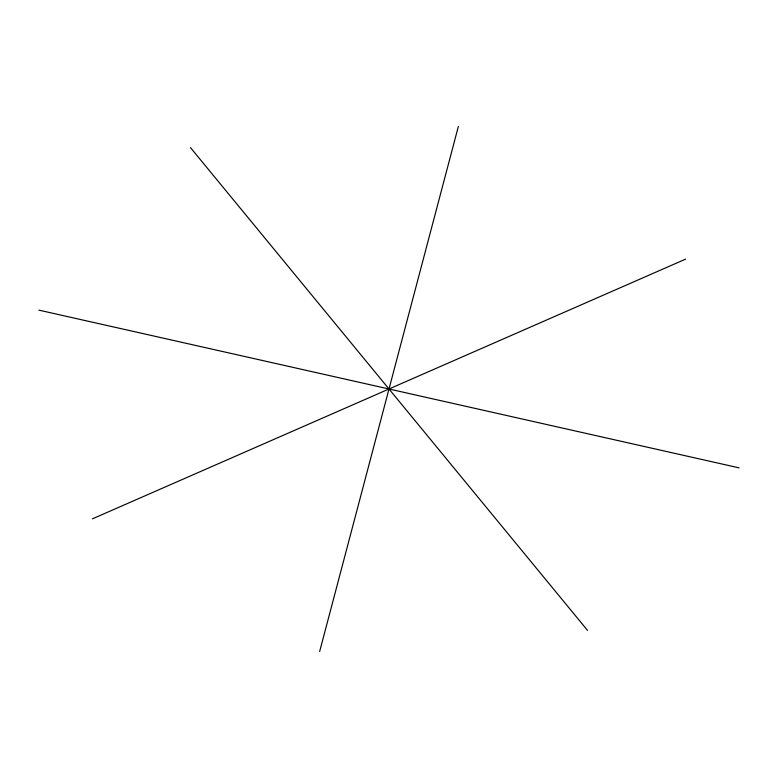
<?xml version="1.0" encoding="UTF-8"?>
<svg xmlns="http://www.w3.org/2000/svg" width="778" height="778" viewBox="0 0 778 778"><rect width="100%" height="100%" fill="white"/><g stroke="black" fill="none" stroke-linecap="round" stroke-linejoin="round"><path stroke-width="1.17" d="M319.651 651.507L458.349 126.493M92.407 518.858L685.593 259.142M38.9 310.14L739.1 467.86M190.474 147.616L587.526 630.384"/></g></svg>
